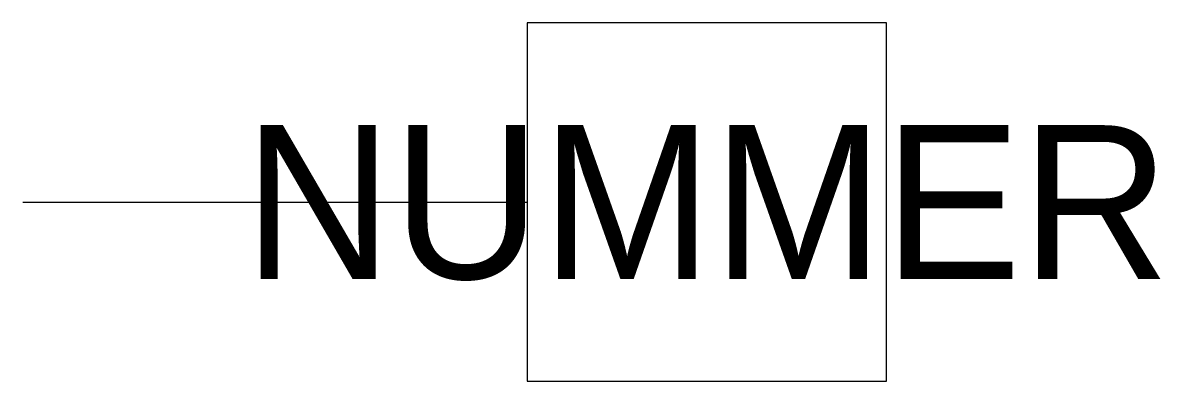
# Model space of a CAD drawing. Header units: metres. Extents: x 0 to 3.33, y -0.53 to 0.53.
import ezdxf
from ezdxf.enums import TextEntityAlignment as Align

# ---------------------------------------------------------------- set-up
doc = ezdxf.new("R2010")
doc.units = ezdxf.units.M
doc.layers.add('CAB_KKN', color=7, linetype='Continuous', true_color=0xff0505)
doc.styles.add('ISOPLUS', font='isoplus.shx')

msp = doc.modelspace()

# ---------------------------------------------------------------- linework, layer by layer
at = {"layer": 'CAB_KKN', "linetype": 'Continuous'}
msp.add_line((0, 0), (2, 0), dxfattribs=at)

# ---------------------------------------------------------------- next in the draw order: wipeouts: each hides what was drawn before it
at = {"linetype": 'Continuous'}
msp.add_wipeout([(1.475, 0.525), (2.525, 0.525), (2.525, -0.525), (1.475, -0.525)], dxfattribs=at).dxf.layer = 'CAB_KKN'

# ---------------------------------------------------------------- next in the draw order: linework, layer by layer
at = {"layer": 'CAB_KKN', "linetype": 'Continuous'}
for p, q in [((2.525, 0.525), (1.475, 0.525)), ((1.475, 0.525), (1.475, -0.525)), ((2.525, -0.525), (2.525, 0.525)), ((1.475, -0.525), (2.525, -0.525))]:
    msp.add_line(p, q, dxfattribs=at)

# ---------------------------------------------------------------- next in the draw order: texts
at = {"layer": 'CAB_KKN', "linetype": 'Continuous', "style": 'ISOPLUS'}
msp.add_attdef('NUMMER', text='1', height=0.45, dxfattribs=at).set_placement((2, 0), align=Align.MIDDLE_CENTER)

doc.saveas('drawing.dxf')
